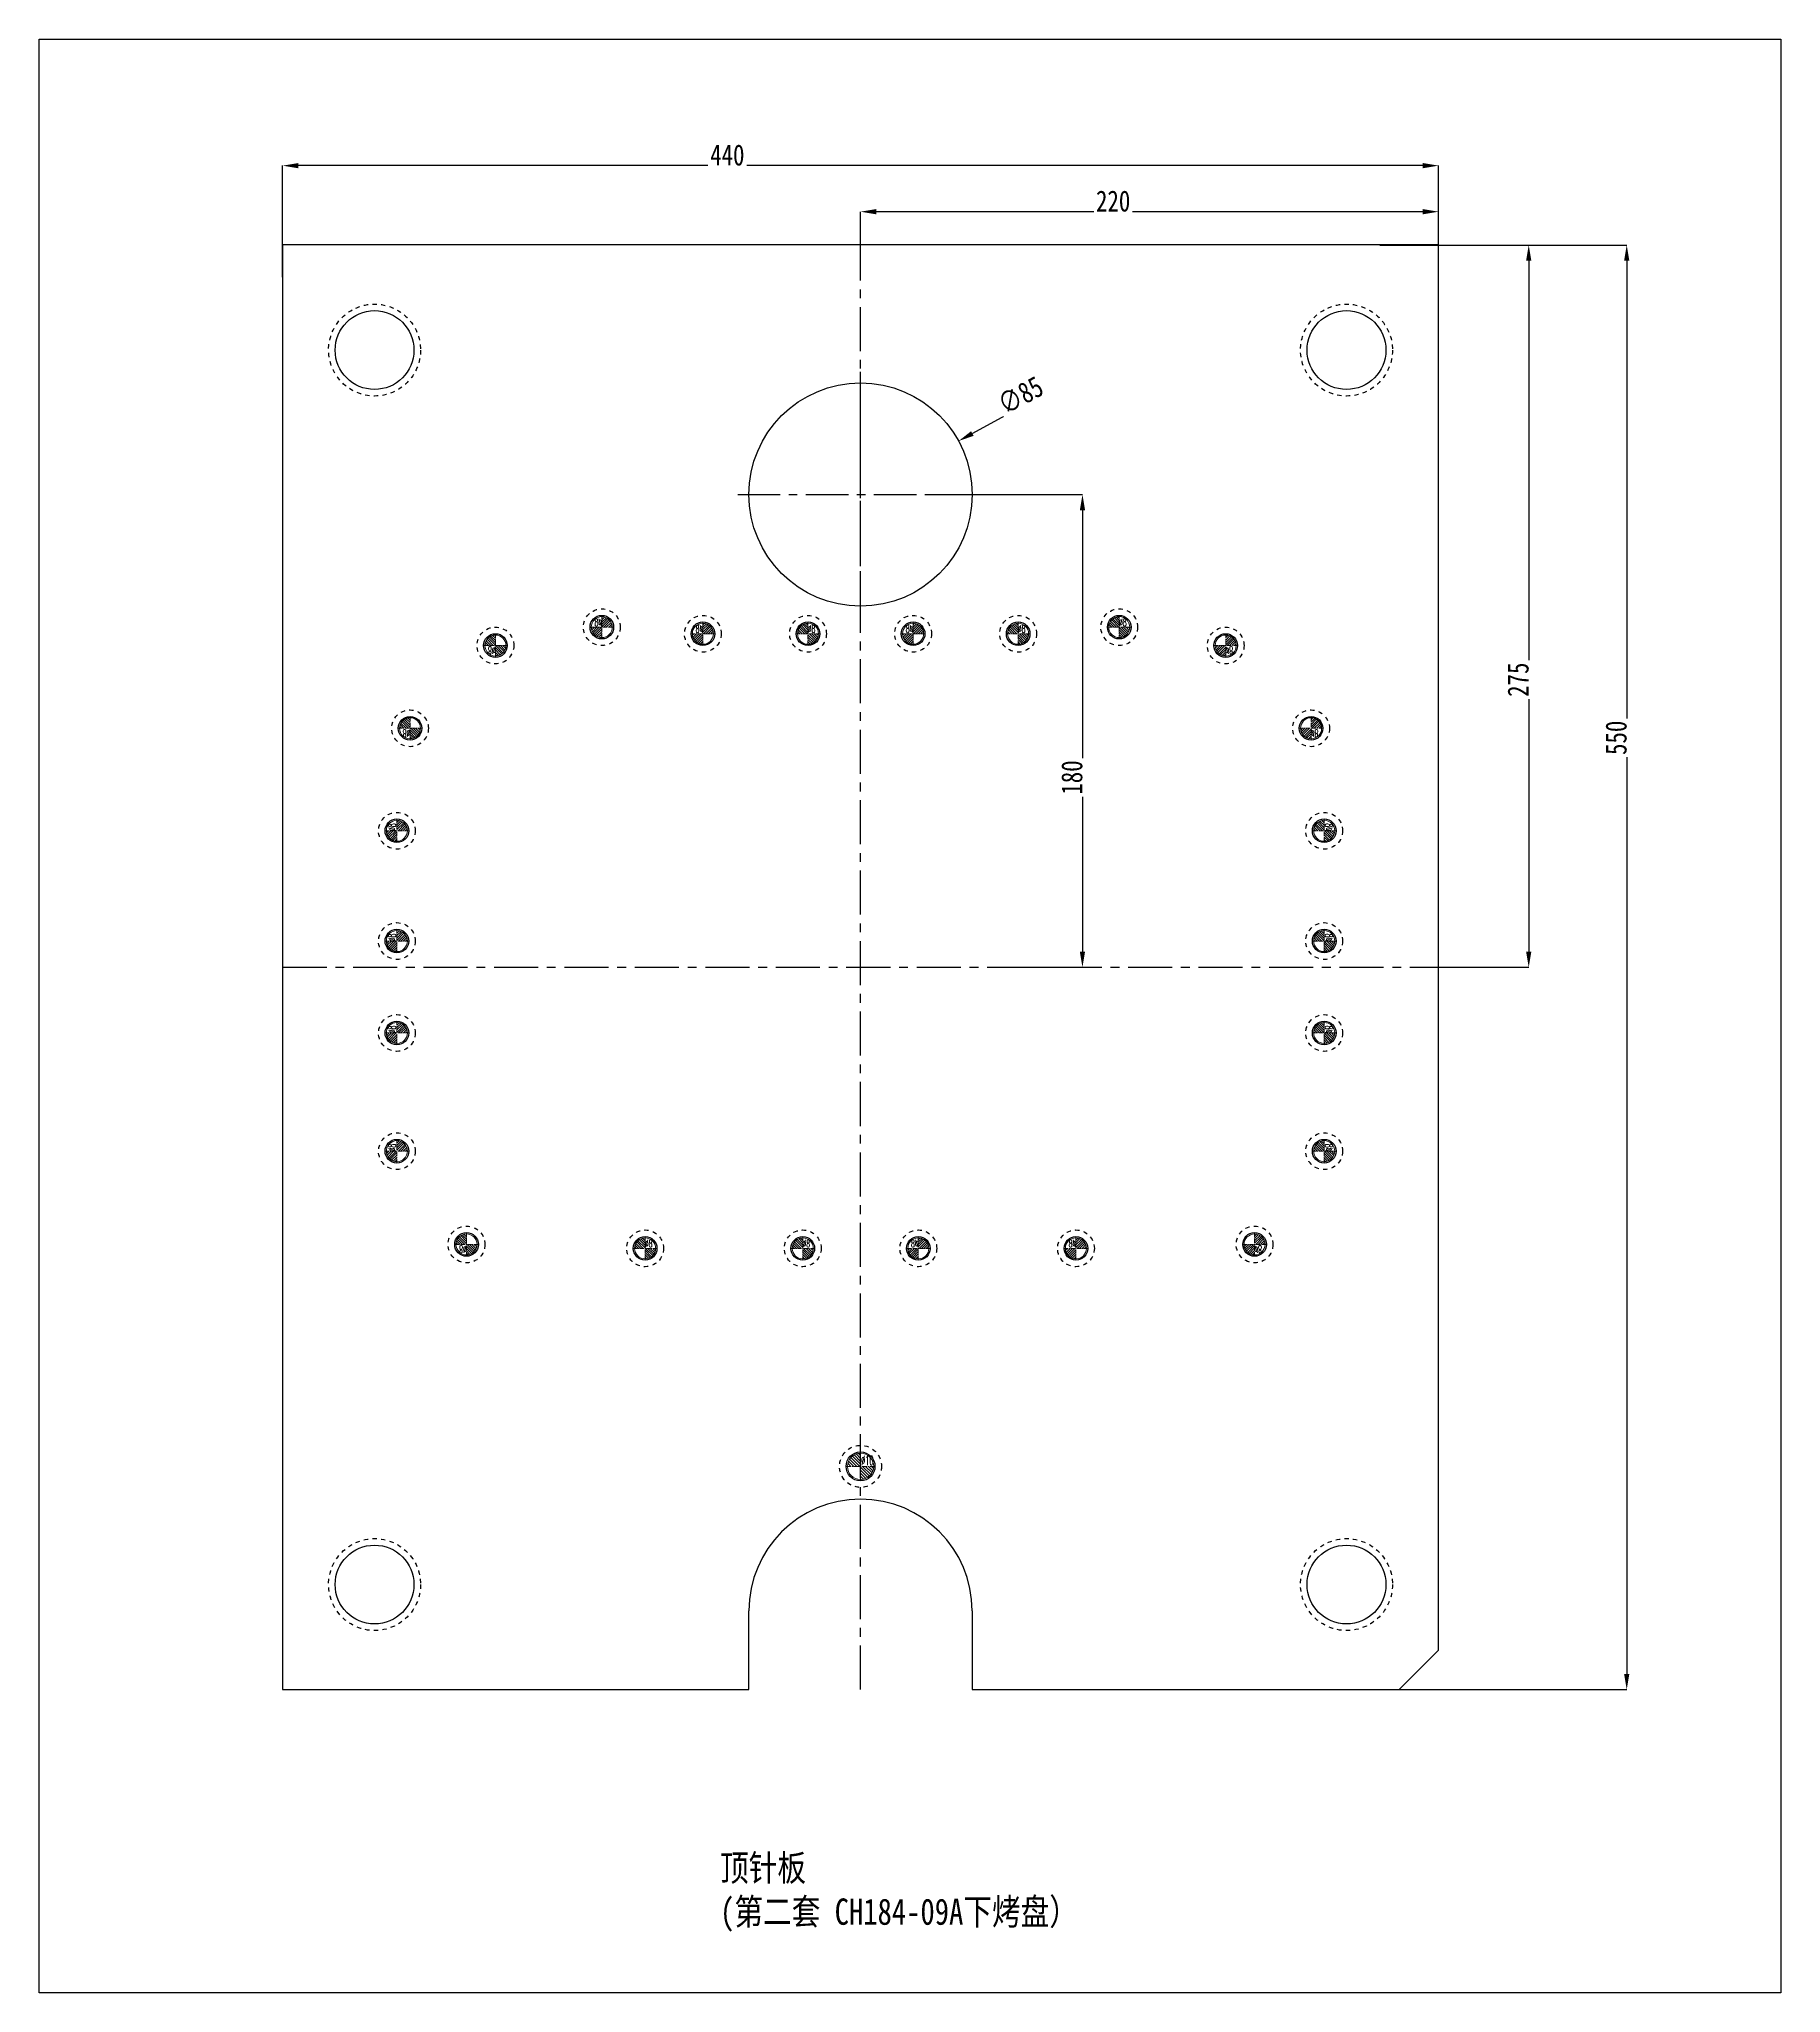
# Model space of a CAD drawing. Header units: millimetres. Extents: x 4797 to 6967, y -10922 to -3169.
# Drawn here: x 5349 to 6012, y -10049 to -9305 of the extents above; entities that cross this region are included whole.
import ezdxf
from ezdxf.enums import TextEntityAlignment as Align

# ---------------------------------------------------------------- set-up
doc = ezdxf.new("R2010")
doc.units = ezdxf.units.MM
doc.header["$LTSCALE"] = 16.335
doc.header["$PDMODE"] = 3
doc.header["$PDSIZE"] = 0.3125
doc.linetypes.add('CENTER', pattern=[0.6, 0.375, -0.075, 0.075, -0.075])
doc.linetypes.add('HIDDEN', pattern=[0.2, 0.1, -0.1])
doc.layers.get('0').update_dxf_attribs({"linetype": 'CONTINUOUS'})
doc.layers.get('Defpoints').update_dxf_attribs({"linetype": 'CONTINUOUS'})
doc.layers.add('DEFAULT_2', color=8, linetype='HIDDEN')
doc.layers.add('epin', color=13, linetype='CONTINUOUS', lineweight=9)
doc.styles.get("Standard").update_dxf_attribs({"font": 'txt', "width": 0.8})
doc.styles.add('TXT05', font='txt.shx', dxfattribs={"width": 0.5, "bigfont": 'gbcbig.shx'})
doc.dimstyles.new('ISO-25', dxfattribs={"dimtxt": 8, "dimasz": 6, "dimexe": 0, "dimexo": 0, "dimgap": 0, "dimtad": 1, "dimdsep": 46, "dimtxsty": 'Standard', "dimcen": 0, "dimclrd": 4, "dimclre": 4, "dimclrt": 6, "dimazin": 0, "dimtfac": 1, "dimtofl": 0, "dimtmove": 0, "dimatfit": 3, "dimfxl": 0, "dimarcsym": 0})

# ---------------------------------------------------------------- blocks, each defined once
blk = doc.blocks.new('epin_ejp_8')
at = {"layer": 'epin'}
h = blk.add_hatch(dxfattribs=at)
h.set_pattern_fill('_ANSI31', color=123, scale=0.2, angle=90, style=0)
h.set_pattern_definition([(135, (-263.1036, 1313.3417), (-0.4490128, -0.4490128), [])])
h.paths.add_polyline_path([(0, 4, 0.414214), (-4, 0), (0, 0)])
h.paths.add_polyline_path([(4, 0), (0, 0), (0, -4, 0.414214)])
at = {"layer": 'epin', "color": 1, "linetype": 'CENTER', "ltscale": 0.248791}
for p, q in [((-4.4, 0), (4.4, 0)), ((0, -4.4), (0, 4.4))]:
    blk.add_line(p, q, dxfattribs=at)
at = {"layer": 'epin'}
blk.add_circle((0, 0), 4, dxfattribs=at)
at = {"layer": 'epin', "color": 6, "style": 'TXT05', "width": 0.5}
blk.add_text('%%c8', height=2.8, dxfattribs=at).set_placement((1.33, 1.8), align=Align.MIDDLE)
blk = doc.blocks.new('1258')
at = {"layer": 'epin', "color": 4, "xscale": -1}
for p in [(-359.25, 2735.91), (-320.76, 2733.41), (-240.76, 2733.41)]:
    blk.add_blockref('epin_ejp_8', p, dxfattribs=at)
at = {"layer": 'epin', "color": 4}
for p in [(-280.76, 2733.41), (-200.76, 2733.41), (-162.27, 2735.91)]:
    blk.add_blockref('epin_ejp_8', p, dxfattribs=at)
at = {"layer": 'epin', "rotation": 180}
for p in [(-399.76, 2728.91), (-432.26, 2697.41)]:
    blk.add_blockref('epin_ejp_8', p, dxfattribs=at)
at = {"layer": 'epin', "xscale": -1, "rotation": 180}
for p in [(-121.76, 2728.91), (-89.26, 2697.41)]:
    blk.add_blockref('epin_ejp_8', p, dxfattribs=at)
at = {"layer": 'epin', "color": 4}
for p, rotation in [((-437.26, 2658.41), 90), ((-437.26, 2616.41), 90), ((-437.26, 2581.41), 90), ((-437.26, 2536.41), 90), ((-410.76, 2500.91), 179.9999999998958)]:
    blk.add_blockref('epin_ejp_8', p, dxfattribs=dict(at, rotation=rotation))
at = {"layer": 'epin', "color": 4, "xscale": -1}
for p, rotation in [((-84.26, 2658.41), 270), ((-84.26, 2616.41), 270), ((-84.26, 2581.41), 270), ((-84.26, 2536.41), 270), ((-110.76, 2500.91), 180)]:
    blk.add_blockref('epin_ejp_8', p, dxfattribs=dict(at, rotation=rotation))
at = {"layer": 'epin'}
for p in [(-342.76, 2499.41), (-282.76, 2499.41)]:
    blk.add_blockref('epin_ejp_8', p, dxfattribs=at)
at = {"layer": 'epin', "xscale": -1}
for p in [(-238.76, 2499.41), (-178.76, 2499.41)]:
    blk.add_blockref('epin_ejp_8', p, dxfattribs=at)
blk = doc.blocks.new('epin_ejp_10')
at = {"layer": 'epin'}
h = blk.add_hatch(dxfattribs=at)
h.set_pattern_fill('_ANSI31', color=123, scale=0.25, angle=90, style=0)
h.set_pattern_definition([(135, (-3501.19435, 375.4519), (-0.561266, -0.561266), [])])
h.paths.add_polyline_path([(0, 5, 0.414214), (-5, 0), (0, 0)])
h.paths.add_polyline_path([(5, 0), (0, 0), (0, -5, 0.414214)])
at = {"layer": 'epin', "color": 1, "linetype": 'CENTER', "ltscale": 0.310989}
for p, q in [((-5.5, 0), (5.5, 0)), ((0, -5.5), (0, 5.5))]:
    blk.add_line(p, q, dxfattribs=at)
at = {"layer": 'epin'}
blk.add_circle((0, 0), 5, dxfattribs=at)
at = {"layer": 'epin', "color": 6, "style": 'TXT05', "width": 0.5}
blk.add_text('%%c10', height=3.5, dxfattribs=at).set_placement((0.2, 0.5))
blk = doc.blocks.new('*D298')
at = {"color": 4, "lineweight": -2, "transparency": 16777216}
for p, q in [((5881.26, -9383.59), (5915.62, -9383.59)), ((5915.62, -9389.59), (5915.62, -9652.59)), ((5881.26, -9658.59), (5915.62, -9658.59))]:
    blk.add_line(p, q, dxfattribs=at)
at = {"color": 4, "transparency": 16777216}
for points in [[(5914.62, -9389.59), (5916.62, -9389.59), (5915.62, -9383.59)], [(5914.62, -9652.59), (5916.62, -9652.59), (5915.62, -9658.59)]]:
    blk.add_solid(points, dxfattribs=at)
at = {"layer": 'Defpoints', "color": 0, "transparency": 16777216}
for p in [(5881.26, -9383.59), (5881.26, -9658.59), (5915.62, -9658.59)]:
    blk.add_point(p, dxfattribs=at)
at = {"color": 6, "transparency": 16777216, "insert": (5911.62, -9549.09), "char_height": 8, "attachment_point": 5, "rotation": 90, "bg_fill": 3, "box_fill_scale": 1.1, "bg_fill_color": 256, "bg_fill_true_color": 13158600, "bg_fill_transparency": 0}
blk.add_mtext('275', dxfattribs=at)
blk = doc.blocks.new('*D299')
at = {"color": 4, "lineweight": -2, "transparency": 16777216}
for p, q in [((5688.54, -9478.59), (5745.74, -9478.59)), ((5745.74, -9484.59), (5745.74, -9652.59)), ((5718.88, -9658.59), (5745.74, -9658.59))]:
    blk.add_line(p, q, dxfattribs=at)
at = {"color": 4, "transparency": 16777216}
for points in [[(5744.74, -9484.59), (5746.74, -9484.59), (5745.74, -9478.59)], [(5744.74, -9652.59), (5746.74, -9652.59), (5745.74, -9658.59)]]:
    blk.add_solid(points, dxfattribs=at)
at = {"layer": 'Defpoints', "color": 0, "transparency": 16777216}
for p in [(5688.54, -9478.59), (5718.88, -9658.59), (5745.74, -9658.59)]:
    blk.add_point(p, dxfattribs=at)
at = {"color": 6, "transparency": 16777216, "insert": (5741.74, -9586.32), "char_height": 8, "attachment_point": 5, "rotation": 90, "bg_fill": 3, "box_fill_scale": 1.1, "bg_fill_color": 256, "bg_fill_true_color": 13158600, "bg_fill_transparency": 0}
blk.add_mtext('180', dxfattribs=at)
blk = doc.blocks.new('*D300')
at = {"color": 4, "lineweight": -2, "transparency": 16777216}
blk.add_line((5731.57, -9440.22), (5703.83, -9455.35), dxfattribs=at)
at = {"color": 4, "transparency": 16777216}
blk.add_solid([(5703.35, -9454.48), (5704.31, -9456.23), (5698.57, -9458.23)], dxfattribs=at)
at = {"layer": 'Defpoints', "color": 0, "transparency": 16777216}
for p in [(5698.57, -9458.23), (5623.95, -9498.95)]:
    blk.add_point(p, dxfattribs=at)
at = {"color": 6, "transparency": 16777216, "insert": (5722.16, -9440.8), "char_height": 8, "attachment_point": 5, "rotation": 28.62312, "bg_fill": 3, "box_fill_scale": 1.1, "bg_fill_color": 256, "bg_fill_true_color": 13158600, "bg_fill_transparency": 0}
blk.add_mtext('∅85', dxfattribs=at)
blk = doc.blocks.new('*D301')
at = {"color": 4, "lineweight": -2, "transparency": 16777216}
for p, q in [((5441.26, -9395.81), (5441.26, -9353.38)), ((5875.26, -9353.38), (5447.26, -9353.38)), ((5881.26, -9395.81), (5881.26, -9353.38))]:
    blk.add_line(p, q, dxfattribs=at)
at = {"color": 4, "transparency": 16777216}
for points in [[(5447.26, -9352.38), (5447.26, -9354.38), (5441.26, -9353.38)], [(5875.26, -9352.38), (5875.26, -9354.38), (5881.26, -9353.38)]]:
    blk.add_solid(points, dxfattribs=at)
at = {"layer": 'Defpoints', "color": 0, "transparency": 16777216}
for p in [(5441.26, -9353.38), (5441.26, -9395.81), (5881.26, -9395.81)]:
    blk.add_point(p, dxfattribs=at)
at = {"color": 6, "transparency": 16777216, "insert": (5610.54, -9349.38), "char_height": 8, "attachment_point": 5, "bg_fill": 3, "box_fill_scale": 1.1, "bg_fill_color": 256, "bg_fill_true_color": 13158600, "bg_fill_transparency": 0}
blk.add_mtext('440', dxfattribs=at)
blk = doc.blocks.new('*D302')
at = {"color": 4, "lineweight": -2, "transparency": 16777216}
for p, q in [((5661.26, -9395.81), (5661.26, -9370.91)), ((5875.26, -9370.91), (5667.26, -9370.91)), ((5881.26, -9395.81), (5881.26, -9370.91))]:
    blk.add_line(p, q, dxfattribs=at)
at = {"color": 4, "transparency": 16777216}
for points in [[(5667.26, -9369.91), (5667.26, -9371.91), (5661.26, -9370.91)], [(5875.26, -9369.91), (5875.26, -9371.91), (5881.26, -9370.91)]]:
    blk.add_solid(points, dxfattribs=at)
at = {"layer": 'Defpoints', "color": 0, "transparency": 16777216}
for p in [(5661.26, -9370.91), (5661.26, -9395.81), (5881.26, -9395.81)]:
    blk.add_point(p, dxfattribs=at)
at = {"color": 6, "transparency": 16777216, "insert": (5757.42, -9366.91), "char_height": 8, "attachment_point": 5, "bg_fill": 3, "box_fill_scale": 1.1, "bg_fill_color": 256, "bg_fill_true_color": 13158600, "bg_fill_transparency": 0}
blk.add_mtext('220', dxfattribs=at)
blk = doc.blocks.new('*D303')
at = {"color": 4, "lineweight": -2, "transparency": 16777216}
for p, q in [((5858.99, -9383.59), (5952.92, -9383.59)), ((5952.92, -9389.59), (5952.92, -9927.59)), ((5858.99, -9933.59), (5952.92, -9933.59))]:
    blk.add_line(p, q, dxfattribs=at)
at = {"color": 4, "transparency": 16777216}
for points in [[(5951.92, -9389.59), (5953.92, -9389.59), (5952.92, -9383.59)], [(5951.92, -9927.59), (5953.92, -9927.59), (5952.92, -9933.59)]]:
    blk.add_solid(points, dxfattribs=at)
at = {"layer": 'Defpoints', "color": 0, "transparency": 16777216}
for p in [(5858.99, -9383.59), (5858.99, -9933.59), (5952.92, -9933.59)]:
    blk.add_point(p, dxfattribs=at)
at = {"color": 6, "transparency": 16777216, "insert": (5948.92, -9571.21), "char_height": 8, "attachment_point": 5, "rotation": 90, "bg_fill": 3, "box_fill_scale": 1.1, "bg_fill_color": 256, "bg_fill_true_color": 13158600, "bg_fill_transparency": 0}
blk.add_mtext('550', dxfattribs=at)

msp = doc.modelspace()

# ---------------------------------------------------------------- linework, layer by layer
at = {"color": 7, "linetype": 'Continuous'}
for p, q in [((5441.26, -9383.588), (5441.26, -9933.588)), ((5881.26, -9383.588), (5441.26, -9383.588)), ((5881.26, -9918.588), (5881.26, -9383.588)), ((5618.759, -9933.588), (5618.759, -9903.588)), ((5703.759, -9903.588), (5703.759, -9933.588)), ((5866.26, -9933.588), (5881.26, -9918.588)), ((5441.26, -9933.588), (5618.759, -9933.588)), ((5703.759, -9933.588), (5866.26, -9933.588))]:
    msp.add_line(p, q, dxfattribs=at)
at = {"color": 1, "linetype": 'CENTER', "ltscale": 2.7367}
for p, q in [((5661.26, -9933.588), (5661.26, -9383.588)), ((5441.26, -9658.588), (5881.26, -9658.588))]:
    msp.add_line(p, q, dxfattribs=at)
at = {"color": 1, "linetype": 'CENTER', "ltscale": 2.643404}
for p, q in [((5661.26, -9525.338), (5661.26, -9431.838)), ((5614.51, -9478.588), (5708.01, -9478.588))]:
    msp.add_line(p, q, dxfattribs=at)
msp.add_lwpolyline([(5348.546, -9305.191), (6011.623, -9305.191), (6011.623, -10049.053), (5348.546, -10049.053)], close=True)
at = {"color": 7, "linetype": 'Continuous'}
for centre, radius in [((5476.26, -9423.588), 15), ((5846.26, -9423.588), 15), ((5661.26, -9478.588), 42.5), ((5562.77, -9529.088), 4.5), ((5562.77, -9529.088), 4.5), ((5601.26, -9531.588), 4.5), ((5601.26, -9531.588), 4.5), ((5641.26, -9531.588), 4.5), ((5641.26, -9531.588), 4.5), ((5681.26, -9531.588), 4.5), ((5681.26, -9531.588), 4.5), ((5721.26, -9531.588), 4.5), ((5721.26, -9531.588), 4.5), ((5759.75, -9529.088), 4.5), ((5759.75, -9529.088), 4.5), ((5522.26, -9536.088), 4.5), ((5522.26, -9536.088), 4.5), ((5800.26, -9536.088), 4.5), ((5800.26, -9536.088), 4.5), ((5489.76, -9567.588), 4.5), ((5489.76, -9567.588), 4.5), ((5832.76, -9567.588), 4.5), ((5832.76, -9567.588), 4.5), ((5484.76, -9606.588), 4.5), ((5484.76, -9606.588), 4.5), ((5837.76, -9606.588), 4.5), ((5837.76, -9606.588), 4.5), ((5484.76, -9648.588), 4.5), ((5484.76, -9648.588), 4.5), ((5837.76, -9648.588), 4.5), ((5837.76, -9648.588), 4.5), ((5484.76, -9683.588), 4.5), ((5484.76, -9683.588), 4.5), ((5837.76, -9683.588), 4.5), ((5837.76, -9683.588), 4.5), ((5484.76, -9728.588), 4.5), ((5484.76, -9728.588), 4.5), ((5837.76, -9728.588), 4.5), ((5837.76, -9728.588), 4.5), ((5511.26, -9764.088), 4.5), ((5511.26, -9764.088), 4.5), ((5579.26, -9765.588), 4.5), ((5579.26, -9765.588), 4.5), ((5639.26, -9765.588), 4.5), ((5639.26, -9765.588), 4.5), ((5683.259, -9765.588), 4.5), ((5683.259, -9765.588), 4.5), ((5743.259, -9765.588), 4.5), ((5743.259, -9765.588), 4.5), ((5811.26, -9764.088), 4.5), ((5811.26, -9764.088), 4.5), ((5661.259, -9848.588), 5.5), ((5476.26, -9893.588), 15), ((5846.26, -9893.588), 15)]:
    msp.add_circle(centre, radius, dxfattribs=at)
msp.add_arc((5661.259, -9903.588), 42.5, 0, 180, dxfattribs=at)
at = {"layer": 'DEFAULT_2', "color": 8, "linetype": 'HIDDEN'}
for centre, radius in [((5476.26, -9423.588), 17.5), ((5846.26, -9423.588), 17.5), ((5562.77, -9529.088), 7), ((5601.26, -9531.588), 7), ((5641.26, -9531.588), 7), ((5681.26, -9531.588), 7), ((5721.26, -9531.588), 7), ((5759.75, -9529.088), 7), ((5522.26, -9536.088), 7), ((5800.26, -9536.088), 7), ((5489.76, -9567.588), 7), ((5832.76, -9567.588), 7), ((5484.76, -9606.588), 7), ((5837.76, -9606.588), 7), ((5484.76, -9648.588), 7), ((5837.76, -9648.588), 7), ((5484.76, -9683.588), 7), ((5837.76, -9683.588), 7), ((5484.76, -9728.588), 7), ((5837.76, -9728.588), 7), ((5511.26, -9764.088), 7), ((5579.26, -9765.588), 7), ((5639.26, -9765.588), 7), ((5683.259, -9765.588), 7), ((5743.259, -9765.588), 7), ((5811.26, -9764.088), 7), ((5661.259, -9848.588), 8), ((5476.26, -9893.588), 17.5), ((5846.26, -9893.588), 17.5)]:
    msp.add_circle(centre, radius, dxfattribs=at)

# ---------------------------------------------------------------- block references
msp.add_blockref('1258', (5922.015, -12264.994))
at = {"layer": 'epin'}
msp.add_blockref('epin_ejp_10', (5661.259, -9848.588), dxfattribs=at)

# ---------------------------------------------------------------- texts
at = {"insert": (5607.787, -9996.436), "char_height": 10, "width": 142.84253, "attachment_point": 1}
msp.add_mtext('{\\fSimSun|b0|i0|c134|p2;顶针板  \\P(第二套 CH184-09A下烤盘）}', dxfattribs=at)

# ---------------------------------------------------------------- next in the draw order: dimensions: what is measured, and where the dimension line sits
for base, p1, p2, picture, middle in [((5915.618, -9658.588), (5881.26, -9383.588), (5881.26, -9658.588), '*D298', (5915.618, -9549.088)), ((5745.743, -9658.588), (5688.54, -9478.588), (5718.875, -9658.588), '*D299', (5745.743, -9586.324))]:
    dim = msp.add_linear_dim(base=base, p1=p1, p2=p2, angle=90, dimstyle='ISO-25', override={"dimfxl": 1.25})
    dim.commit()
    dim.dimension.update_dxf_attribs({"geometry": picture, "text_midpoint": middle, "dimtype": 160})

# ---------------------------------------------------------------- next in the draw order: dimensions: what is measured, and where the dimension line sits
dim = msp.add_linear_dim(base=(5441.26, -9353.382), p1=(5881.26, -9395.813), p2=(5441.26, -9395.813), dimstyle='ISO-25', override={"dimfxl": 1.25})
dim.commit()
dim.dimension.update_dxf_attribs({"geometry": '*D301', "text_midpoint": (5610.537, -9353.382), "dimtype": 160})
dim = msp.add_diameter_dim_2p(p1=(5623.954, -9498.948), p2=(5698.566, -9458.229), dimstyle='ISO-25', override={"dimfxl": 1.25})
dim.commit()
dim.dimension.update_dxf_attribs({"geometry": '*D300', "text_midpoint": (5724.076, -9444.307), "dimtype": 163})

# ---------------------------------------------------------------- next in the draw order: dimensions: what is measured, and where the dimension line sits
dim = msp.add_linear_dim(base=(5661.26, -9370.915), p1=(5881.26, -9395.813), p2=(5661.26, -9395.813), dimstyle='ISO-25', override={"dimfxl": 1.25})
dim.commit()
dim.dimension.update_dxf_attribs({"geometry": '*D302', "text_midpoint": (5757.423, -9370.915), "dimtype": 160})

# ---------------------------------------------------------------- next in the draw order: dimensions: what is measured, and where the dimension line sits
dim = msp.add_linear_dim(base=(5952.917, -9933.588), p1=(5858.985, -9383.588), p2=(5858.985, -9933.588), angle=90, dimstyle='ISO-25', override={"dimfxl": 1.25})
dim.commit()
dim.dimension.update_dxf_attribs({"geometry": '*D303', "text_midpoint": (5952.917, -9571.213), "dimtype": 160})

doc.saveas('drawing.dxf')
